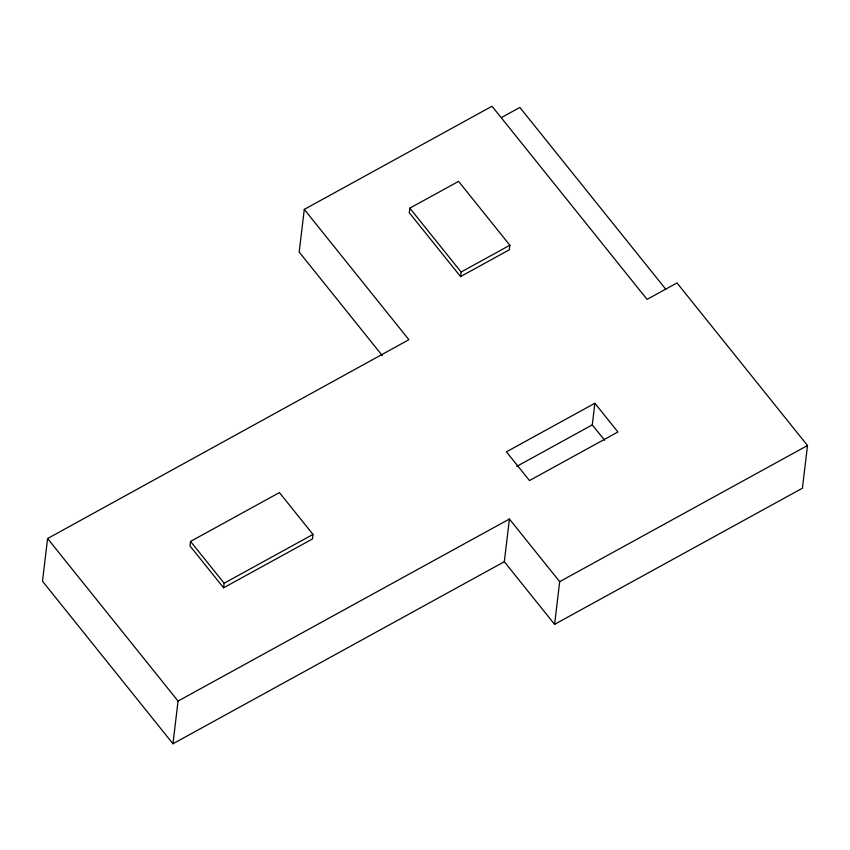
<?xml version="1.0" encoding="UTF-8"?>
<svg xmlns="http://www.w3.org/2000/svg" width="850" height="850" viewBox="0 0 850 850"><rect width="100%" height="100%" fill="white"/><g stroke="black" fill="none" stroke-linecap="round" stroke-linejoin="round"><path stroke-width="1.27" d="M504.316 561.722L554.593 624.357L802.411 488.208L807.5 445.527L677.004 282.944L647.073 299.381L492.033 106.239L304.289 209.387L408.892 339.692L47.589 538.539L42.5 581.23L172.964 743.761L504.316 561.722L509.416 519.031L178.054 701.069L172.964 743.761M190.549 541.408L190.007 545.966L223.593 587.796L312.46 538.974L313.002 534.416L279.427 492.586L190.549 541.408L224.134 583.238L223.593 587.796M304.289 209.387L299.2 252.067L382.266 355.555M409.828 208.154L409.286 212.712L460.551 276.579L509.309 249.794L509.851 245.236L458.586 181.369L409.828 208.154L461.093 272.021L460.551 276.579M554.593 624.357L559.683 581.666L509.416 519.031M604.648 440.268L592.291 424.883L594.872 403.251L506.43 451.839L529.486 480.558L617.929 431.97L594.872 403.251M501.436 117.566L519.86 107.44L665.773 289.234M461.093 272.021L509.851 245.236M224.134 583.238L313.002 534.416M516.651 466.438L592.291 424.883M559.683 581.666L807.5 445.527M47.589 538.539L178.054 701.069"/></g></svg>
